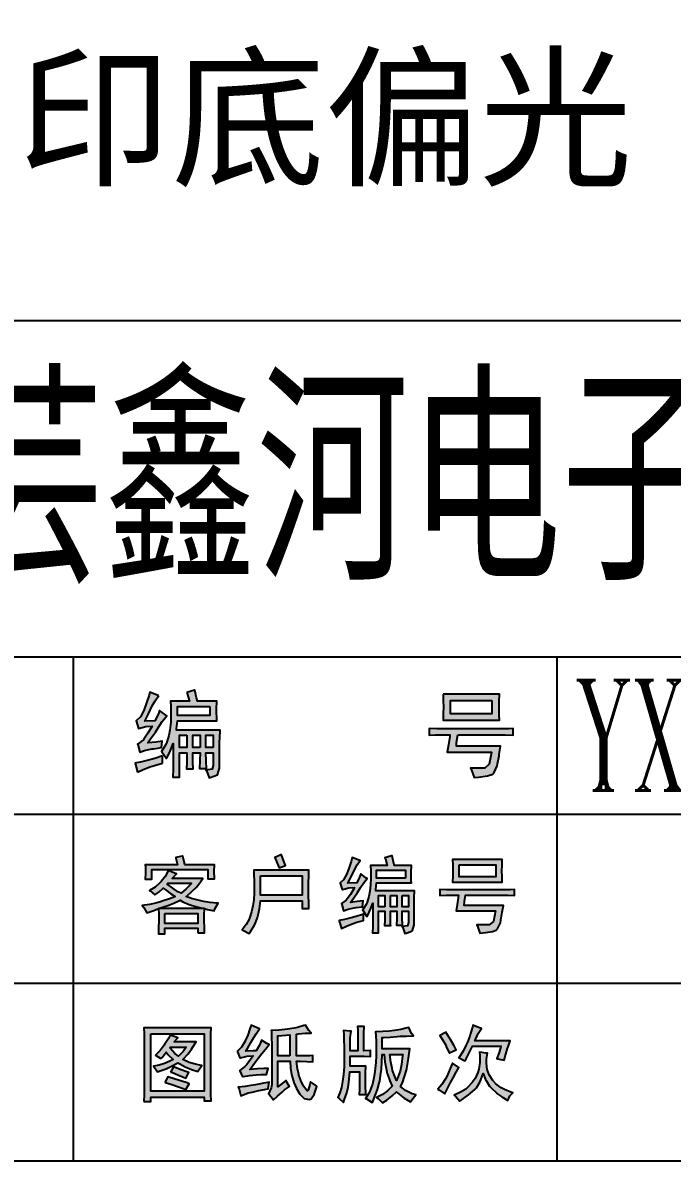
# Model space of a CAD drawing. Header units: millimetres. Extents: x 3718 to 70963, y 572 to 15149.
# Drawn here: x 4383.29 to 4401.68, y 571.55 to 603.79 of the extents above; entities that cross this region are included whole.
import ezdxf
from ezdxf.enums import TextEntityAlignment as Align

# ---------------------------------------------------------------- set-up
doc = ezdxf.new("R2010")
doc.units = ezdxf.units.MM
doc.header["$LTSCALE"] = 3
doc.layers.add('SY3', color=150, linetype='Continuous')
doc.styles.add('style2', font='SIMHEI.TTF')
doc.styles.add('外框字母3', font='romant.shx')
doc.styles.add('外框文字', font='NSimSun.ttf')

msp = doc.modelspace()

# ---------------------------------------------------------------- hatches: boundary and pattern name
at = {"linetype": 'ByBlock'}
h = msp.add_hatch(color=256, dxfattribs=at)
h.paths.add_polyline_path([(4395.606, 583.626), (4396.817, 583.626), (4396.954, 583.626), (4397.173, 583.619), (4397.173, 583.808), (4397.052, 583.801), (4396.817, 583.801), (4395.205, 583.801), (4395.016, 583.801), (4394.796, 583.808), (4394.796, 583.619), (4394.97, 583.626), (4395.205, 583.626), (4395.387, 583.626), (4395.379, 583.581), (4395.349, 583.346), (4395.311, 583.134), (4396.56, 583.134), (4396.537, 582.983), (4396.499, 582.794), (4396.371, 582.68), (4396.242, 582.68), (4395.97, 582.68), (4396, 582.627), (4396.068, 582.415), (4396.197, 582.423), (4396.454, 582.461), (4396.598, 582.514), (4396.628, 582.536), (4396.727, 582.748), (4396.734, 582.809), (4396.78, 583.028), (4396.78, 583.074), (4396.817, 583.309), (4395.568, 583.309), (4395.576, 583.407)])
h.paths.add_polyline_path([(4396.575, 584.603), (4396.575, 584.217), (4395.402, 584.217), (4395.402, 584.603)], flags=16)
h.paths.add_polyline_path([(4395.19, 584.777), (4395.197, 584.618), (4395.205, 584.391), (4395.197, 584.255), (4395.19, 584.043), (4396.787, 584.043), (4396.78, 584.187), (4396.78, 584.421), (4396.78, 584.55), (4396.787, 584.777)])
h.paths.add_polyline_path([(4387.935, 583.619), (4387.935, 583.263), (4387.73, 583.263), (4387.73, 583.619)], flags=16)
h.paths.add_polyline_path([(4388.593, 584.429), (4388.593, 584.172), (4387.67, 584.172), (4387.67, 584.429)], flags=16)
h.paths.add_polyline_path([(4388.684, 583.263), (4388.48, 583.263), (4388.48, 583.619), (4388.684, 583.619)], flags=16)
h.paths.add_polyline_path([(4388.313, 583.263), (4388.109, 583.263), (4388.109, 583.619), (4388.313, 583.619)], flags=16)
h.paths.add_polyline_path([(4387.935, 584.83), (4387.95, 584.8), (4388.01, 584.58), (4387.473, 584.58), (4387.481, 584.436), (4387.488, 584.194), (4387.481, 583.982), (4387.458, 583.755), (4387.428, 583.604), (4387.367, 583.415), (4387.344, 583.354), (4387.216, 583.157), (4387.231, 583.142), (4387.359, 582.953), (4387.367, 582.968), (4387.465, 583.165), (4387.549, 583.377), (4387.549, 582.809), (4387.549, 582.65), (4387.541, 582.423), (4387.73, 582.423), (4387.73, 583.112), (4387.935, 583.112), (4387.935, 582.839), (4387.927, 582.665), (4388.116, 582.665), (4388.109, 582.839), (4388.109, 583.112), (4388.313, 583.112), (4388.306, 582.9), (4388.298, 582.673), (4388.495, 582.673), (4388.487, 582.885), (4388.48, 583.112), (4388.684, 583.112), (4388.684, 582.756), (4388.654, 582.65), (4388.48, 582.627), (4388.495, 582.612), (4388.571, 582.408), (4388.601, 582.415), (4388.805, 582.491), (4388.866, 582.68), (4388.866, 583.415), (4388.873, 583.543), (4388.881, 583.763), (4387.647, 583.763), (4387.647, 583.793), (4387.67, 584.02), (4388.783, 584.02), (4388.783, 584.066), (4388.775, 584.3), (4388.775, 584.353), (4388.783, 584.58), (4388.238, 584.58), (4388.215, 584.671), (4388.162, 584.891), (4388.154, 584.891)])
h.paths.add_polyline_path([(4387.147, 584.739), (4387.102, 584.754), (4386.89, 584.838), (4386.867, 584.747), (4386.799, 584.535), (4386.716, 584.315), (4386.625, 584.134), (4386.504, 584.02), (4386.565, 583.808), (4386.777, 583.861), (4386.958, 583.876), (4386.837, 583.672), (4386.724, 583.505), (4386.708, 583.483), (4386.542, 583.362), (4386.549, 583.354), (4386.61, 583.134), (4386.739, 583.18), (4386.951, 583.233), (4386.996, 583.233), (4387.216, 583.263), (4387.238, 583.445), (4387.064, 583.422), (4386.83, 583.399), (4386.913, 583.513), (4387.049, 583.702), (4387.155, 583.876), (4387.238, 584.005), (4387.367, 584.164), (4387.344, 584.179), (4387.163, 584.315), (4387.132, 584.225), (4387.034, 584.02), (4386.746, 584.013), (4386.754, 584.028), (4386.852, 584.225), (4386.958, 584.444), (4387.041, 584.588)])
h.paths.add_polyline_path([(4387.034, 582.953), (4386.814, 582.9), (4386.663, 582.862), (4386.466, 582.824), (4386.481, 582.786), (4386.542, 582.567), (4386.686, 582.635), (4386.89, 582.718), (4387.019, 582.756), (4387.253, 582.824), (4387.253, 583.028), (4387.246, 583.028)])
h = msp.add_hatch(color=256, dxfattribs=at)
h.paths.add_polyline_path([(4396.175, 578.183), (4396.233, 578.01), (4396.393, 578.024), (4396.588, 578.055), (4396.699, 578.095), (4396.735, 578.13), (4396.815, 578.303), (4396.828, 578.374), (4396.859, 578.548), (4396.868, 578.605), (4396.899, 578.797), (4395.789, 578.797), (4395.802, 578.908), (4395.824, 579.081), (4396.899, 579.081), (4397.032, 579.081), (4397.21, 579.072), (4397.21, 579.241), (4397.09, 579.236), (4396.899, 579.232), (4395.464, 579.232), (4395.287, 579.236), (4395.104, 579.241), (4395.104, 579.072), (4395.278, 579.081), (4395.464, 579.081), (4395.629, 579.081), (4395.62, 579.005), (4395.593, 578.819), (4395.562, 578.645), (4396.673, 578.645), (4396.646, 578.49), (4396.615, 578.339), (4396.499, 578.246), (4396.375, 578.241), (4396.148, 578.246)])
h.paths.add_polyline_path([(4392.906, 578.539), (4392.733, 578.481), (4392.551, 578.437), (4392.404, 578.397), (4392.249, 578.37), (4392.262, 578.321), (4392.315, 578.144), (4392.457, 578.21), (4392.617, 578.272), (4392.75, 578.317), (4392.942, 578.37), (4392.942, 578.548)])
h.paths.add_polyline_path([(4394.03, 579.072), (4394.212, 579.072), (4394.212, 578.757), (4394.03, 578.757)], flags=16)
h.paths.add_polyline_path([(4393.701, 579.072), (4393.879, 579.072), (4393.879, 578.757), (4393.701, 578.757)], flags=16)
h.paths.add_polyline_path([(4393.546, 578.757), (4393.368, 578.757), (4393.368, 579.072), (4393.546, 579.072)], flags=16)
h.paths.add_polyline_path([(4393.546, 578.588), (4393.546, 578.37), (4393.537, 578.228), (4393.71, 578.228), (4393.706, 578.246), (4393.701, 578.397), (4393.701, 578.628), (4393.879, 578.628), (4393.879, 578.605), (4393.879, 578.419), (4393.87, 578.237), (4394.039, 578.237), (4394.039, 578.255), (4394.034, 578.437), (4394.03, 578.628), (4394.212, 578.628), (4394.212, 578.312), (4394.181, 578.219), (4394.03, 578.197), (4394.048, 578.17), (4394.105, 578.001), (4394.154, 578.01), (4394.314, 578.077), (4394.323, 578.081), (4394.372, 578.246), (4394.372, 578.89), (4394.372, 579.023), (4394.381, 579.205), (4393.292, 579.205), (4393.292, 579.241), (4393.31, 579.432), (4394.296, 579.432), (4394.292, 579.485), (4394.287, 579.681), (4394.287, 579.743), (4394.296, 579.925), (4393.812, 579.925), (4393.79, 580.018), (4393.746, 580.2), (4393.728, 580.196), (4393.546, 580.142), (4393.563, 580.103), (4393.612, 579.925), (4393.141, 579.925), (4393.146, 579.778), (4393.15, 579.583), (4393.15, 579.565), (4393.141, 579.378), (4393.119, 579.196), (4393.093, 579.045), (4393.044, 578.89), (4393.013, 578.823), (4392.91, 578.663), (4392.928, 578.641), (4393.035, 578.481), (4393.057, 578.521), (4393.141, 578.685), (4393.204, 578.863), (4393.204, 578.361), (4393.204, 578.201), (4393.195, 578.019), (4393.368, 578.019), (4393.368, 578.628), (4393.546, 578.628)])
h.paths.add_polyline_path([(4392.759, 578.903), (4392.568, 578.881), (4392.662, 579.01), (4392.768, 579.165), (4392.853, 579.298), (4392.937, 579.427), (4393.044, 579.556), (4393.008, 579.578), (4392.866, 579.689), (4392.826, 579.596), (4392.75, 579.432), (4392.493, 579.423), (4392.515, 579.463), (4392.595, 579.623), (4392.684, 579.8), (4392.759, 579.947), (4392.844, 580.067), (4392.79, 580.085), (4392.617, 580.156), (4392.591, 580.04), (4392.537, 579.867), (4392.466, 579.689), (4392.377, 579.521), (4392.275, 579.432), (4392.28, 579.423), (4392.333, 579.241), (4392.346, 579.245), (4392.524, 579.29), (4392.684, 579.298), (4392.675, 579.285), (4392.568, 579.107), (4392.475, 578.979), (4392.448, 578.939), (4392.315, 578.845), (4392.324, 578.823), (4392.373, 578.645), (4392.502, 578.69), (4392.675, 578.73), (4392.733, 578.739), (4392.91, 578.757), (4392.933, 578.921)])
h.paths.add_polyline_path([(4394.128, 579.565), (4393.31, 579.565), (4393.31, 579.792), (4394.128, 579.792)], flags=16)
h.paths.add_polyline_path([(4395.646, 579.947), (4396.681, 579.947), (4396.681, 579.605), (4395.646, 579.605)], flags=16)
h.paths.add_polyline_path([(4395.464, 579.756), (4395.464, 579.623), (4395.455, 579.45), (4396.868, 579.45), (4396.864, 579.592), (4396.859, 579.783), (4396.864, 579.92), (4396.868, 580.098), (4395.455, 580.098), (4395.464, 579.947)])
h.paths.add_polyline_path([(4390.601, 580.227), (4390.432, 580.156), (4390.499, 579.987), (4390.548, 579.858), (4390.552, 579.863), (4390.73, 579.925), (4390.694, 580.018), (4390.614, 580.231)])
h.paths.add_polyline_path([(4390.023, 579.632), (4391.201, 579.632), (4391.201, 579.081), (4390.023, 579.081)], flags=16)
h.paths.add_polyline_path([(4388.251, 578.019), (4388.438, 578.019), (4388.434, 578.179), (4388.429, 578.352), (4388.429, 578.512), (4388.429, 578.517), (4388.438, 578.703), (4388.522, 578.681), (4388.713, 578.645), (4388.727, 578.699), (4388.82, 578.863), (4388.807, 578.863), (4388.593, 578.881), (4388.411, 578.908), (4388.26, 578.939), (4388.069, 578.988), (4387.918, 579.045), (4387.936, 579.059), (4388.091, 579.196), (4388.203, 579.307), (4388.274, 579.401), (4388.394, 579.556), (4387.518, 579.556), (4387.643, 579.689), (4387.585, 579.707), (4387.416, 579.783), (4387.412, 579.774), (4387.327, 579.618), (4387.208, 579.472), (4387.176, 579.436), (4387.039, 579.316), (4386.883, 579.214), (4386.897, 579.205), (4387.034, 579.09), (4387.141, 579.174), (4387.265, 579.285), (4387.323, 579.241), (4387.487, 579.121), (4387.603, 579.045), (4387.594, 579.041), (4387.443, 578.979), (4387.243, 578.912), (4387.221, 578.903), (4387.061, 578.859), (4386.879, 578.823), (4386.674, 578.797), (4386.719, 578.739), (4386.808, 578.588), (4387.003, 578.654), (4387.132, 578.703), (4387.247, 578.743), (4387.425, 578.805), (4387.572, 578.863), (4387.745, 578.939), (4387.829, 578.899), (4388.003, 578.823), (4388.056, 578.805), (4388.216, 578.757), (4388.429, 578.703), (4387.132, 578.703), (4387.141, 578.539), (4387.141, 578.33), (4387.136, 578.192), (4387.132, 577.988), (4387.319, 577.988), (4387.319, 578.152), (4388.251, 578.152)])
h.paths.add_polyline_path([(4387.319, 578.57), (4388.251, 578.57), (4388.251, 578.286), (4387.319, 578.286)], flags=16)
h.paths.add_polyline_path([(4387.687, 579.183), (4387.541, 579.281), (4387.385, 579.401), (4387.403, 579.423), (4388.069, 579.423), (4388.047, 579.392), (4387.923, 579.263), (4387.776, 579.139)], flags=16)
h.paths.add_polyline_path([(4386.768, 579.707), (4386.759, 579.538), (4386.95, 579.538), (4386.95, 579.814), (4388.536, 579.814), (4388.536, 579.547), (4388.722, 579.547), (4388.722, 579.574), (4388.713, 579.756), (4388.713, 579.76), (4388.722, 579.947), (4387.878, 579.947), (4387.869, 579.987), (4387.821, 580.191), (4387.807, 580.187), (4387.625, 580.156), (4387.63, 580.129), (4387.678, 579.947), (4386.759, 579.947), (4386.763, 579.88)])
h.paths.add_polyline_path([(4389.806, 578.779), (4389.77, 578.614), (4389.712, 578.437), (4389.704, 578.41), (4389.619, 578.25), (4389.504, 578.104), (4389.539, 578.086), (4389.704, 578.001), (4389.739, 578.055), (4389.837, 578.21), (4389.868, 578.272), (4389.939, 578.454), (4389.961, 578.53), (4389.992, 578.699), (4390.023, 578.921), (4391.201, 578.921), (4391.201, 578.712), (4391.392, 578.712), (4391.387, 578.876), (4391.383, 579.059), (4391.383, 579.263), (4391.383, 579.441), (4391.387, 579.627), (4391.392, 579.792), (4389.837, 579.792), (4389.837, 579.689), (4389.841, 579.476), (4389.846, 579.298), (4389.846, 579.156), (4389.846, 579.143), (4389.832, 578.952)])
h = msp.add_hatch(color=256, dxfattribs=at)
h.paths.add_polyline_path([(4396.1, 573.896), (4396.016, 573.776), (4395.883, 573.638), (4395.834, 573.594), (4395.683, 573.501), (4395.505, 573.421), (4395.545, 573.39), (4395.665, 573.248), (4395.772, 573.323), (4395.909, 573.43), (4395.963, 573.47), (4396.1, 573.59), (4396.136, 573.63), (4396.234, 573.789), (4396.26, 573.856), (4396.327, 574.038), (4396.393, 573.865), (4396.407, 573.834), (4396.509, 573.674), (4396.558, 573.616), (4396.7, 573.487), (4396.718, 573.47), (4396.855, 573.372), (4397.029, 573.27), (4397.086, 573.403), (4397.171, 573.487), (4397.113, 573.505), (4396.935, 573.581), (4396.838, 573.63), (4396.687, 573.741), (4396.598, 573.838), (4396.5, 573.998), (4396.438, 574.149), (4396.425, 574.331), (4396.425, 574.442), (4396.451, 574.607), (4396.407, 574.611), (4396.225, 574.634), (4396.229, 574.545), (4396.234, 574.38), (4396.229, 574.349), (4396.207, 574.158), (4396.18, 574.065)])
h.paths.add_polyline_path([(4395.443, 574.291), (4395.376, 574.127), (4395.296, 573.949), (4395.261, 573.887), (4395.159, 573.727), (4395.047, 573.59), (4395.087, 573.563), (4395.239, 573.456), (4395.305, 573.594), (4395.39, 573.758), (4395.474, 573.914), (4395.558, 574.074), (4395.634, 574.207), (4395.607, 574.225), (4395.456, 574.323)])
h.paths.add_polyline_path([(4395.256, 575.193), (4395.096, 575.109), (4395.163, 575.011), (4395.256, 574.851), (4395.292, 574.771), (4395.372, 574.607), (4395.394, 574.625), (4395.558, 574.709), (4395.501, 574.816), (4395.407, 574.976), (4395.363, 575.051), (4395.274, 575.202)])
h.paths.add_polyline_path([(4393.822, 573.945), (4393.764, 574.123), (4393.746, 574.185), (4393.715, 574.354), (4393.689, 574.576), (4394.048, 574.576), (4394.044, 574.531), (4394.013, 574.291), (4393.973, 574.096), (4393.924, 573.945), (4393.871, 573.838)], flags=16)
h.paths.add_polyline_path([(4395.767, 574.682), (4395.74, 574.634), (4395.634, 574.482), (4395.647, 574.478), (4395.807, 574.389), (4395.843, 574.451), (4395.931, 574.616), (4395.94, 574.642), (4396.025, 574.807), (4396.833, 574.807), (4396.829, 574.802), (4396.776, 574.625), (4396.709, 574.456), (4396.736, 574.447), (4396.918, 574.407), (4396.971, 574.585), (4397.02, 574.749), (4397.038, 574.789), (4397.095, 574.958), (4396.091, 574.958), (4396.109, 574.998), (4396.185, 575.167), (4396.282, 575.309), (4396.198, 575.34), (4396.034, 575.402), (4396.02, 575.344), (4395.967, 575.167), (4395.945, 575.095), (4395.883, 574.918), (4395.847, 574.847)])
h.paths.add_polyline_path([(4393.902, 573.487), (4394.04, 573.372), (4394.093, 573.332), (4394.266, 573.23), (4394.306, 573.288), (4394.417, 573.43), (4394.319, 573.456), (4394.164, 573.532), (4394.128, 573.554), (4393.982, 573.665), (4394.04, 573.772), (4394.102, 573.945), (4394.155, 574.132), (4394.164, 574.176), (4394.195, 574.349), (4394.222, 574.531), (4394.248, 574.731), (4393.471, 574.731), (4393.471, 575.051), (4393.515, 575.056), (4393.697, 575.064), (4393.889, 575.082), (4393.977, 575.087), (4394.159, 575.095), (4394.355, 575.1), (4394.302, 575.171), (4394.222, 575.335), (4394.177, 575.326), (4394, 575.282), (4393.813, 575.251), (4393.666, 575.233), (4393.484, 575.22), (4393.28, 575.215), (4393.289, 575.109), (4393.298, 574.927), (4393.298, 574.722), (4393.293, 574.536), (4393.284, 574.349), (4393.271, 574.18), (4393.262, 574.092), (4393.236, 573.909), (4393.196, 573.732), (4393.169, 573.652), (4393.098, 573.487), (4392.996, 573.323), (4393.027, 573.314), (4393.187, 573.212), (4393.2, 573.239), (4393.271, 573.407), (4393.333, 573.581), (4393.387, 573.763), (4393.4, 573.821), (4393.422, 573.976), (4393.444, 574.154), (4393.458, 574.354), (4393.471, 574.576), (4393.52, 574.576), (4393.52, 574.571), (4393.546, 574.363), (4393.578, 574.18), (4393.613, 574.029), (4393.618, 574.016), (4393.68, 573.829), (4393.755, 573.674), (4393.751, 573.674), (4393.622, 573.545), (4393.475, 573.439), (4393.311, 573.354), (4393.351, 573.327), (4393.48, 573.203), (4393.6, 573.283), (4393.746, 573.403), (4393.871, 573.514)])
h.paths.add_polyline_path([(4392.374, 574.003), (4392.347, 573.807), (4392.312, 573.634), (4392.267, 573.483), (4392.209, 573.354), (4392.236, 573.336), (4392.369, 573.212), (4392.405, 573.305), (4392.463, 573.487), (4392.503, 573.647), (4392.511, 573.705), (4392.534, 573.878), (4392.551, 574.083), (4392.827, 574.083), (4392.827, 573.963), (4392.822, 573.741), (4392.822, 573.567), (4392.818, 573.439), (4393.005, 573.439), (4393.005, 573.483), (4393, 573.665), (4392.996, 573.856), (4392.996, 573.865), (4393, 574.06), (4393.005, 574.238), (4392.56, 574.238), (4392.56, 574.522), (4392.929, 574.522), (4392.956, 574.522), (4393.138, 574.514), (4393.138, 574.682), (4393.133, 574.682), (4392.947, 574.673), (4392.947, 575.091), (4392.951, 575.175), (4392.96, 575.366), (4392.769, 575.366), (4392.774, 575.264), (4392.778, 575.082), (4392.778, 574.673), (4392.56, 574.673), (4392.56, 574.829), (4392.56, 574.993), (4392.56, 575.047), (4392.587, 575.233), (4392.551, 575.233), (4392.369, 575.251), (4392.378, 575.131), (4392.383, 574.98), (4392.387, 574.793), (4392.387, 574.58), (4392.387, 574.331), (4392.387, 574.225)])
h.paths.add_polyline_path([(4390.85, 574.531), (4390.517, 574.531), (4390.517, 575.1), (4390.624, 575.109), (4390.85, 575.127)], flags=16)
h.paths.add_polyline_path([(4391.424, 573.723), (4391.37, 573.563), (4391.348, 573.541), (4391.241, 573.674), (4391.161, 573.838), (4391.108, 573.989), (4391.104, 574.007), (4391.068, 574.163), (4391.042, 574.38), (4391.148, 574.38), (4391.339, 574.376), (4391.503, 574.367), (4391.503, 574.54), (4391.424, 574.536), (4391.246, 574.531), (4391.042, 574.531), (4391.042, 575.149), (4391.095, 575.158), (4391.286, 575.175), (4391.459, 575.175), (4391.388, 575.251), (4391.295, 575.402), (4391.246, 575.389), (4391.068, 575.335), (4390.979, 575.318), (4390.784, 575.291), (4390.713, 575.278), (4390.54, 575.264), (4390.326, 575.251), (4390.331, 575.233), (4390.335, 575.042), (4390.34, 574.864), (4390.34, 573.723), (4390.326, 573.625), (4390.251, 573.456), (4390.277, 573.434), (4390.393, 573.288), (4390.5, 573.39), (4390.642, 573.514), (4390.704, 573.567), (4390.842, 573.665), (4390.833, 573.678), (4390.744, 573.838), (4390.686, 573.789), (4390.517, 573.656), (4390.517, 574.38), (4390.859, 574.38), (4390.877, 574.189), (4390.904, 574.007), (4390.944, 573.847), (4390.97, 573.776), (4391.042, 573.607), (4391.135, 573.447), (4391.255, 573.327), (4391.401, 573.296), (4391.455, 573.319), (4391.543, 573.443), (4391.619, 573.665), (4391.588, 573.692), (4391.437, 573.798)])
h.paths.add_polyline_path([(4387.737, 574.305), (4387.892, 574.22), (4388.066, 574.149), (4388.248, 574.092), (4388.257, 574.114), (4388.363, 574.265), (4388.346, 574.265), (4388.181, 574.296), (4388.008, 574.349), (4387.821, 574.434), (4387.83, 574.442), (4387.977, 574.594), (4388.07, 574.722), (4388.101, 574.771), (4388.203, 574.931), (4387.577, 574.931), (4387.679, 575.042), (4387.635, 575.06), (4387.462, 575.118), (4387.417, 575.029), (4387.31, 574.851), (4387.297, 574.833), (4387.182, 574.687), (4387.053, 574.558), (4387.204, 574.456), (4387.239, 574.491), (4387.355, 574.634), (4387.404, 574.576), (4387.546, 574.434), (4387.51, 574.416), (4387.333, 574.331), (4387.159, 574.274), (4386.995, 574.238), (4387.004, 574.229), (4387.111, 574.083), (4387.182, 574.105), (4387.355, 574.167), (4387.519, 574.247), (4387.679, 574.34)], flags=0)
h.paths.add_polyline_path([(4386.92, 575.158), (4388.43, 575.158), (4388.43, 573.532), (4386.92, 573.532)], flags=16)
h.paths.add_polyline_path([(4387.319, 573.781), (4387.364, 573.767), (4387.515, 573.727), (4387.697, 573.661), (4387.906, 573.581), (4387.91, 573.585), (4388.003, 573.741), (4387.946, 573.767), (4387.795, 573.821), (4387.608, 573.878), (4387.395, 573.941)], flags=0)
h.paths.add_polyline_path([(4387.479, 574.074), (4387.528, 574.06), (4387.684, 573.998), (4387.906, 573.905), (4387.995, 574.065), (4387.941, 574.083), (4387.781, 574.14), (4387.564, 574.225)], flags=0)
h.paths.add_polyline_path([(4387.595, 574.598), (4387.462, 574.749), (4387.479, 574.776), (4387.915, 574.776), (4387.83, 574.656), (4387.697, 574.522)], flags=0)
h.paths.add_polyline_path([(4386.72, 573.239), (4386.92, 573.239), (4386.92, 573.363), (4388.43, 573.363), (4388.43, 573.256), (4388.63, 573.256), (4388.63, 573.261), (4388.621, 573.447), (4388.621, 573.63), (4388.621, 573.821), (4388.621, 574.798), (4388.621, 574.967), (4388.621, 575.149), (4388.63, 575.326), (4386.72, 575.326), (4386.729, 575.171), (4386.729, 574.984), (4386.733, 574.798), (4386.733, 573.829), (4386.733, 573.794), (4386.729, 573.607), (4386.729, 573.421)])
h.paths.add_polyline_path([(4390.069, 573.75), (4389.878, 573.714), (4389.749, 573.696), (4389.589, 573.67), (4389.389, 573.647), (4389.416, 573.59), (4389.465, 573.403), (4389.482, 573.407), (4389.656, 573.479), (4389.673, 573.483), (4389.784, 573.51), (4389.975, 573.55), (4390.242, 573.598), (4390.242, 573.607), (4390.264, 573.789)])
h.paths.add_polyline_path([(4389.513, 573.941), (4389.536, 573.945), (4389.713, 573.976), (4389.9, 573.998), (4390.042, 574.007), (4390.197, 574.007), (4390.242, 574.18), (4390.122, 574.172), (4389.94, 574.163), (4389.722, 574.149), (4389.727, 574.158), (4389.855, 574.331), (4389.966, 574.478), (4390.064, 574.598), (4390.162, 574.727), (4390.273, 574.851), (4390.202, 574.882), (4390.055, 574.976), (4389.998, 574.838), (4389.9, 574.673), (4389.82, 574.673), (4389.607, 574.665), (4389.656, 574.745), (4389.749, 574.913), (4389.833, 575.051), (4389.9, 575.158), (4389.998, 575.3), (4389.927, 575.326), (4389.758, 575.402), (4389.722, 575.3), (4389.66, 575.122), (4389.589, 574.958), (4389.589, 574.953), (4389.482, 574.78), (4389.371, 574.665), (4389.376, 574.651), (4389.438, 574.474), (4389.46, 574.482), (4389.647, 574.522), (4389.815, 574.531), (4389.744, 574.429), (4389.638, 574.291), (4389.58, 574.234), (4389.438, 574.123), (4389.442, 574.114)])

# ---------------------------------------------------------------- linework, layer by layer
for p, q in [((4438.249, 595.352), (4367.917, 595.352)), ((4438.249, 585.829), (4367.917, 585.829)), ((4384.722, 585.829), (4384.722, 571.549)), ((4398.415, 585.829), (4398.415, 571.549)), ((4387.246, 583.028), (4387.034, 582.953)), ((4387.253, 583.028), (4387.246, 583.028)), ((4387.253, 582.824), (4387.253, 583.028)), ((4386.663, 582.862), (4386.466, 582.824)), ((4386.466, 582.824), (4386.481, 582.786)), ((4386.481, 582.786), (4386.542, 582.567)), ((4386.814, 582.9), (4386.663, 582.862)), ((4386.686, 582.635), (4386.89, 582.718)), ((4387.034, 582.953), (4386.814, 582.9)), ((4386.89, 582.718), (4387.019, 582.756)), ((4387.019, 582.756), (4387.253, 582.824)), ((4386.542, 582.567), (4386.686, 582.635)), ((4438.249, 581.374), (4367.917, 581.374)), ((4438.249, 576.579), (4367.917, 576.579))]:
    msp.add_line(p, q, dxfattribs=at)
for points in [[(4438.249, 571.549), (4263.976, 571.549), (4263.976, 696.653), (4438.249, 696.653)], [(4387.147, 584.739), (4387.102, 584.754), (4386.89, 584.838), (4386.867, 584.747), (4386.799, 584.535), (4386.716, 584.315), (4386.625, 584.134), (4386.504, 584.02), (4386.565, 583.808), (4386.777, 583.861), (4386.958, 583.876), (4386.837, 583.672), (4386.724, 583.505), (4386.708, 583.483), (4386.542, 583.362), (4386.549, 583.354), (4386.61, 583.134), (4386.739, 583.18), (4386.951, 583.233), (4386.996, 583.233), (4387.216, 583.263), (4387.238, 583.445), (4387.064, 583.422), (4386.83, 583.399), (4386.913, 583.513), (4387.049, 583.702), (4387.155, 583.876), (4387.238, 584.005), (4387.367, 584.164), (4387.344, 584.179), (4387.163, 584.315), (4387.132, 584.225), (4387.034, 584.02), (4386.746, 584.013), (4386.754, 584.028), (4386.852, 584.225), (4386.958, 584.444), (4387.041, 584.588)], [(4387.935, 584.83), (4387.95, 584.8), (4388.01, 584.58), (4387.473, 584.58), (4387.481, 584.436), (4387.488, 584.194), (4387.481, 583.982), (4387.458, 583.755), (4387.428, 583.604), (4387.367, 583.415), (4387.344, 583.354), (4387.216, 583.157), (4387.231, 583.142), (4387.359, 582.953), (4387.367, 582.968), (4387.465, 583.165), (4387.549, 583.377), (4387.549, 582.809), (4387.549, 582.65), (4387.541, 582.423), (4387.73, 582.423), (4387.73, 583.112), (4387.935, 583.112), (4387.935, 582.839), (4387.927, 582.665), (4388.116, 582.665), (4388.109, 582.839), (4388.109, 583.112), (4388.313, 583.112), (4388.306, 582.9), (4388.298, 582.673), (4388.495, 582.673), (4388.487, 582.885), (4388.48, 583.112), (4388.684, 583.112), (4388.684, 582.756), (4388.654, 582.65), (4388.48, 582.627), (4388.495, 582.612), (4388.571, 582.408), (4388.601, 582.415), (4388.805, 582.491), (4388.866, 582.68), (4388.866, 583.415), (4388.873, 583.543), (4388.881, 583.763), (4387.647, 583.763), (4387.647, 583.793), (4387.67, 584.02), (4388.783, 584.02), (4388.783, 584.066), (4388.775, 584.3), (4388.775, 584.353), (4388.783, 584.58), (4388.238, 584.58), (4388.215, 584.671), (4388.162, 584.891), (4388.154, 584.891)], [(4395.19, 584.777), (4395.197, 584.618), (4395.205, 584.391), (4395.197, 584.255), (4395.19, 584.043), (4396.787, 584.043), (4396.78, 584.187), (4396.78, 584.421), (4396.78, 584.55), (4396.787, 584.777)], [(4388.593, 584.429), (4388.593, 584.172), (4387.67, 584.172), (4387.67, 584.429)], [(4396.575, 584.603), (4396.575, 584.217), (4395.402, 584.217), (4395.402, 584.603)], [(4395.606, 583.626), (4396.817, 583.626), (4396.954, 583.626), (4397.173, 583.619), (4397.173, 583.808), (4397.052, 583.801), (4396.817, 583.801), (4395.205, 583.801), (4395.016, 583.801), (4394.796, 583.808), (4394.796, 583.619), (4394.97, 583.626), (4395.205, 583.626), (4395.387, 583.626), (4395.379, 583.581), (4395.349, 583.346), (4395.311, 583.134), (4396.56, 583.134), (4396.537, 582.983), (4396.499, 582.794), (4396.371, 582.68), (4396.242, 582.68), (4395.97, 582.68), (4396, 582.627), (4396.068, 582.415), (4396.197, 582.423), (4396.454, 582.461), (4396.598, 582.514), (4396.628, 582.536), (4396.727, 582.748), (4396.734, 582.809), (4396.78, 583.028), (4396.78, 583.074), (4396.817, 583.309), (4395.568, 583.309), (4395.576, 583.407)], [(4387.935, 583.619), (4387.935, 583.263), (4387.73, 583.263), (4387.73, 583.619)], [(4388.313, 583.263), (4388.109, 583.263), (4388.109, 583.619), (4388.313, 583.619)], [(4388.684, 583.263), (4388.48, 583.263), (4388.48, 583.619), (4388.684, 583.619)], [(4386.768, 579.707), (4386.759, 579.538), (4386.95, 579.538), (4386.95, 579.814), (4388.536, 579.814), (4388.536, 579.547), (4388.722, 579.547), (4388.722, 579.574), (4388.713, 579.756), (4388.713, 579.76), (4388.722, 579.947), (4387.878, 579.947), (4387.869, 579.987), (4387.821, 580.191), (4387.807, 580.187), (4387.625, 580.156), (4387.63, 580.129), (4387.678, 579.947), (4386.759, 579.947), (4386.763, 579.88)], [(4390.601, 580.227), (4390.432, 580.156), (4390.499, 579.987), (4390.548, 579.858), (4390.552, 579.863), (4390.73, 579.925), (4390.694, 580.018), (4390.614, 580.231)], [(4392.759, 578.903), (4392.568, 578.881), (4392.662, 579.01), (4392.768, 579.165), (4392.853, 579.298), (4392.937, 579.427), (4393.044, 579.556), (4393.008, 579.578), (4392.866, 579.689), (4392.826, 579.596), (4392.75, 579.432), (4392.493, 579.423), (4392.515, 579.463), (4392.595, 579.623), (4392.684, 579.8), (4392.759, 579.947), (4392.844, 580.067), (4392.79, 580.085), (4392.617, 580.156), (4392.591, 580.04), (4392.537, 579.867), (4392.466, 579.689), (4392.377, 579.521), (4392.275, 579.432), (4392.28, 579.423), (4392.333, 579.241), (4392.346, 579.245), (4392.524, 579.29), (4392.684, 579.298), (4392.675, 579.285), (4392.568, 579.107), (4392.475, 578.979), (4392.448, 578.939), (4392.315, 578.845), (4392.324, 578.823), (4392.373, 578.645), (4392.502, 578.69), (4392.675, 578.73), (4392.733, 578.739), (4392.91, 578.757), (4392.933, 578.921)], [(4393.546, 578.588), (4393.546, 578.37), (4393.537, 578.228), (4393.71, 578.228), (4393.706, 578.246), (4393.701, 578.397), (4393.701, 578.628), (4393.879, 578.628), (4393.879, 578.605), (4393.879, 578.419), (4393.87, 578.237), (4394.039, 578.237), (4394.039, 578.255), (4394.034, 578.437), (4394.03, 578.628), (4394.212, 578.628), (4394.212, 578.312), (4394.181, 578.219), (4394.03, 578.197), (4394.048, 578.17), (4394.105, 578.001), (4394.154, 578.01), (4394.314, 578.077), (4394.323, 578.081), (4394.372, 578.246), (4394.372, 578.89), (4394.372, 579.023), (4394.381, 579.205), (4393.292, 579.205), (4393.292, 579.241), (4393.31, 579.432), (4394.296, 579.432), (4394.292, 579.485), (4394.287, 579.681), (4394.287, 579.743), (4394.296, 579.925), (4393.812, 579.925), (4393.79, 580.018), (4393.746, 580.2), (4393.728, 580.196), (4393.546, 580.142), (4393.563, 580.103), (4393.612, 579.925), (4393.141, 579.925), (4393.146, 579.778), (4393.15, 579.583), (4393.15, 579.565), (4393.141, 579.378), (4393.119, 579.196), (4393.093, 579.045), (4393.044, 578.89), (4393.013, 578.823), (4392.91, 578.663), (4392.928, 578.641), (4393.035, 578.481), (4393.057, 578.521), (4393.141, 578.685), (4393.204, 578.863), (4393.204, 578.361), (4393.204, 578.201), (4393.195, 578.019), (4393.368, 578.019), (4393.368, 578.628), (4393.546, 578.628)], [(4388.251, 578.019), (4388.438, 578.019), (4388.434, 578.179), (4388.429, 578.352), (4388.429, 578.512), (4388.429, 578.517), (4388.438, 578.703), (4388.522, 578.681), (4388.713, 578.645), (4388.727, 578.699), (4388.82, 578.863), (4388.807, 578.863), (4388.593, 578.881), (4388.411, 578.908), (4388.26, 578.939), (4388.069, 578.988), (4387.918, 579.045), (4387.936, 579.059), (4388.091, 579.196), (4388.203, 579.307), (4388.274, 579.401), (4388.394, 579.556), (4387.518, 579.556), (4387.643, 579.689), (4387.585, 579.707), (4387.416, 579.783), (4387.412, 579.774), (4387.327, 579.618), (4387.208, 579.472), (4387.176, 579.436), (4387.039, 579.316), (4386.883, 579.214), (4386.897, 579.205), (4387.034, 579.09), (4387.141, 579.174), (4387.265, 579.285), (4387.323, 579.241), (4387.487, 579.121), (4387.603, 579.045), (4387.594, 579.041), (4387.443, 578.979), (4387.243, 578.912), (4387.221, 578.903), (4387.061, 578.859), (4386.879, 578.823), (4386.674, 578.797), (4386.719, 578.739), (4386.808, 578.588), (4387.003, 578.654), (4387.132, 578.703), (4387.247, 578.743), (4387.425, 578.805), (4387.572, 578.863), (4387.745, 578.939), (4387.829, 578.899), (4388.003, 578.823), (4388.056, 578.805), (4388.216, 578.757), (4388.429, 578.703), (4387.132, 578.703), (4387.141, 578.539), (4387.141, 578.33), (4387.136, 578.192), (4387.132, 577.988), (4387.319, 577.988), (4387.319, 578.152), (4388.251, 578.152)], [(4389.806, 578.779), (4389.77, 578.614), (4389.712, 578.437), (4389.704, 578.41), (4389.619, 578.25), (4389.504, 578.104), (4389.539, 578.086), (4389.704, 578.001), (4389.739, 578.055), (4389.837, 578.21), (4389.868, 578.272), (4389.939, 578.454), (4389.961, 578.53), (4389.992, 578.699), (4390.023, 578.921), (4391.201, 578.921), (4391.201, 578.712), (4391.392, 578.712), (4391.387, 578.876), (4391.383, 579.059), (4391.383, 579.263), (4391.383, 579.441), (4391.387, 579.627), (4391.392, 579.792), (4389.837, 579.792), (4389.837, 579.689), (4389.841, 579.476), (4389.846, 579.298), (4389.846, 579.156), (4389.846, 579.143), (4389.832, 578.952)], [(4394.128, 579.565), (4393.31, 579.565), (4393.31, 579.792), (4394.128, 579.792)], [(4395.464, 579.756), (4395.464, 579.623), (4395.455, 579.45), (4396.868, 579.45), (4396.864, 579.592), (4396.859, 579.783), (4396.864, 579.92), (4396.868, 580.098), (4395.455, 580.098), (4395.464, 579.947)], [(4395.646, 579.947), (4396.681, 579.947), (4396.681, 579.605), (4395.646, 579.605)], [(4390.023, 579.632), (4391.201, 579.632), (4391.201, 579.081), (4390.023, 579.081)], [(4387.687, 579.183), (4387.541, 579.281), (4387.385, 579.401), (4387.403, 579.423), (4388.069, 579.423), (4388.047, 579.392), (4387.923, 579.263), (4387.776, 579.139)], [(4396.175, 578.183), (4396.233, 578.01), (4396.393, 578.024), (4396.588, 578.055), (4396.699, 578.095), (4396.735, 578.13), (4396.815, 578.303), (4396.828, 578.374), (4396.859, 578.548), (4396.868, 578.605), (4396.899, 578.797), (4395.789, 578.797), (4395.802, 578.908), (4395.824, 579.081), (4396.899, 579.081), (4397.032, 579.081), (4397.21, 579.072), (4397.21, 579.241), (4397.09, 579.236), (4396.899, 579.232), (4395.464, 579.232), (4395.287, 579.236), (4395.104, 579.241), (4395.104, 579.072), (4395.278, 579.081), (4395.464, 579.081), (4395.629, 579.081), (4395.62, 579.005), (4395.593, 578.819), (4395.562, 578.645), (4396.673, 578.645), (4396.646, 578.49), (4396.615, 578.339), (4396.499, 578.246), (4396.375, 578.241), (4396.148, 578.246)], [(4393.546, 578.757), (4393.368, 578.757), (4393.368, 579.072), (4393.546, 579.072)], [(4393.701, 579.072), (4393.879, 579.072), (4393.879, 578.757), (4393.701, 578.757)], [(4394.03, 579.072), (4394.212, 579.072), (4394.212, 578.757), (4394.03, 578.757)], [(4387.319, 578.57), (4388.251, 578.57), (4388.251, 578.286), (4387.319, 578.286)], [(4392.906, 578.539), (4392.733, 578.481), (4392.551, 578.437), (4392.404, 578.397), (4392.249, 578.37), (4392.262, 578.321), (4392.315, 578.144), (4392.457, 578.21), (4392.617, 578.272), (4392.75, 578.317), (4392.942, 578.37), (4392.942, 578.548)], [(4386.72, 573.239), (4386.92, 573.239), (4386.92, 573.363), (4388.43, 573.363), (4388.43, 573.256), (4388.63, 573.256), (4388.63, 573.261), (4388.621, 573.447), (4388.621, 573.63), (4388.621, 573.821), (4388.621, 574.798), (4388.621, 574.967), (4388.621, 575.149), (4388.63, 575.326), (4386.72, 575.326), (4386.729, 575.171), (4386.729, 574.984), (4386.733, 574.798), (4386.733, 573.829), (4386.733, 573.794), (4386.729, 573.607), (4386.729, 573.421)], [(4389.513, 573.941), (4389.536, 573.945), (4389.713, 573.976), (4389.9, 573.998), (4390.042, 574.007), (4390.197, 574.007), (4390.242, 574.18), (4390.122, 574.172), (4389.94, 574.163), (4389.722, 574.149), (4389.727, 574.158), (4389.855, 574.331), (4389.966, 574.478), (4390.064, 574.598), (4390.162, 574.727), (4390.273, 574.851), (4390.202, 574.882), (4390.055, 574.976), (4389.998, 574.838), (4389.9, 574.673), (4389.82, 574.673), (4389.607, 574.665), (4389.656, 574.745), (4389.749, 574.913), (4389.833, 575.051), (4389.9, 575.158), (4389.998, 575.3), (4389.927, 575.326), (4389.758, 575.402), (4389.722, 575.3), (4389.66, 575.122), (4389.589, 574.958), (4389.589, 574.953), (4389.482, 574.78), (4389.371, 574.665), (4389.376, 574.651), (4389.438, 574.474), (4389.46, 574.482), (4389.647, 574.522), (4389.815, 574.531), (4389.744, 574.429), (4389.638, 574.291), (4389.58, 574.234), (4389.438, 574.123), (4389.442, 574.114)], [(4391.424, 573.723), (4391.37, 573.563), (4391.348, 573.541), (4391.241, 573.674), (4391.161, 573.838), (4391.108, 573.989), (4391.104, 574.007), (4391.068, 574.163), (4391.042, 574.38), (4391.148, 574.38), (4391.339, 574.376), (4391.503, 574.367), (4391.503, 574.54), (4391.424, 574.536), (4391.246, 574.531), (4391.042, 574.531), (4391.042, 575.149), (4391.095, 575.158), (4391.286, 575.175), (4391.459, 575.175), (4391.388, 575.251), (4391.295, 575.402), (4391.246, 575.389), (4391.068, 575.335), (4390.979, 575.318), (4390.784, 575.291), (4390.713, 575.278), (4390.54, 575.264), (4390.326, 575.251), (4390.331, 575.233), (4390.335, 575.042), (4390.34, 574.864), (4390.34, 573.723), (4390.326, 573.625), (4390.251, 573.456), (4390.277, 573.434), (4390.393, 573.288), (4390.5, 573.39), (4390.642, 573.514), (4390.704, 573.567), (4390.842, 573.665), (4390.833, 573.678), (4390.744, 573.838), (4390.686, 573.789), (4390.517, 573.656), (4390.517, 574.38), (4390.859, 574.38), (4390.877, 574.189), (4390.904, 574.007), (4390.944, 573.847), (4390.97, 573.776), (4391.042, 573.607), (4391.135, 573.447), (4391.255, 573.327), (4391.401, 573.296), (4391.455, 573.319), (4391.543, 573.443), (4391.619, 573.665), (4391.588, 573.692), (4391.437, 573.798)], [(4392.374, 574.003), (4392.347, 573.807), (4392.312, 573.634), (4392.267, 573.483), (4392.209, 573.354), (4392.236, 573.336), (4392.369, 573.212), (4392.405, 573.305), (4392.463, 573.487), (4392.503, 573.647), (4392.511, 573.705), (4392.534, 573.878), (4392.551, 574.083), (4392.827, 574.083), (4392.827, 573.963), (4392.822, 573.741), (4392.822, 573.567), (4392.818, 573.439), (4393.005, 573.439), (4393.005, 573.483), (4393, 573.665), (4392.996, 573.856), (4392.996, 573.865), (4393, 574.06), (4393.005, 574.238), (4392.56, 574.238), (4392.56, 574.522), (4392.929, 574.522), (4392.956, 574.522), (4393.138, 574.514), (4393.138, 574.682), (4393.133, 574.682), (4392.947, 574.673), (4392.947, 575.091), (4392.951, 575.175), (4392.96, 575.366), (4392.769, 575.366), (4392.774, 575.264), (4392.778, 575.082), (4392.778, 574.673), (4392.56, 574.673), (4392.56, 574.829), (4392.56, 574.993), (4392.56, 575.047), (4392.587, 575.233), (4392.551, 575.233), (4392.369, 575.251), (4392.378, 575.131), (4392.383, 574.98), (4392.387, 574.793), (4392.387, 574.58), (4392.387, 574.331), (4392.387, 574.225)], [(4393.902, 573.487), (4394.04, 573.372), (4394.093, 573.332), (4394.266, 573.23), (4394.306, 573.288), (4394.417, 573.43), (4394.319, 573.456), (4394.164, 573.532), (4394.128, 573.554), (4393.982, 573.665), (4394.04, 573.772), (4394.102, 573.945), (4394.155, 574.132), (4394.164, 574.176), (4394.195, 574.349), (4394.222, 574.531), (4394.248, 574.731), (4393.471, 574.731), (4393.471, 575.051), (4393.515, 575.056), (4393.697, 575.064), (4393.889, 575.082), (4393.977, 575.087), (4394.159, 575.095), (4394.355, 575.1), (4394.302, 575.171), (4394.222, 575.335), (4394.177, 575.326), (4394, 575.282), (4393.813, 575.251), (4393.666, 575.233), (4393.484, 575.22), (4393.28, 575.215), (4393.289, 575.109), (4393.298, 574.927), (4393.298, 574.722), (4393.293, 574.536), (4393.284, 574.349), (4393.271, 574.18), (4393.262, 574.092), (4393.236, 573.909), (4393.196, 573.732), (4393.169, 573.652), (4393.098, 573.487), (4392.996, 573.323), (4393.027, 573.314), (4393.187, 573.212), (4393.2, 573.239), (4393.271, 573.407), (4393.333, 573.581), (4393.387, 573.763), (4393.4, 573.821), (4393.422, 573.976), (4393.444, 574.154), (4393.458, 574.354), (4393.471, 574.576), (4393.52, 574.576), (4393.52, 574.571), (4393.546, 574.363), (4393.578, 574.18), (4393.613, 574.029), (4393.618, 574.016), (4393.68, 573.829), (4393.755, 573.674), (4393.751, 573.674), (4393.622, 573.545), (4393.475, 573.439), (4393.311, 573.354), (4393.351, 573.327), (4393.48, 573.203), (4393.6, 573.283), (4393.746, 573.403), (4393.871, 573.514)], [(4395.767, 574.682), (4395.74, 574.634), (4395.634, 574.482), (4395.647, 574.478), (4395.807, 574.389), (4395.843, 574.451), (4395.931, 574.616), (4395.94, 574.642), (4396.025, 574.807), (4396.833, 574.807), (4396.829, 574.802), (4396.776, 574.625), (4396.709, 574.456), (4396.736, 574.447), (4396.918, 574.407), (4396.971, 574.585), (4397.02, 574.749), (4397.038, 574.789), (4397.095, 574.958), (4396.091, 574.958), (4396.109, 574.998), (4396.185, 575.167), (4396.282, 575.309), (4396.198, 575.34), (4396.034, 575.402), (4396.02, 575.344), (4395.967, 575.167), (4395.945, 575.095), (4395.883, 574.918), (4395.847, 574.847)], [(4386.92, 575.158), (4388.43, 575.158), (4388.43, 573.532), (4386.92, 573.532)], [(4387.737, 574.305), (4387.892, 574.22), (4388.066, 574.149), (4388.248, 574.092), (4388.257, 574.114), (4388.363, 574.265), (4388.346, 574.265), (4388.181, 574.296), (4388.008, 574.349), (4387.821, 574.434), (4387.83, 574.442), (4387.977, 574.594), (4388.07, 574.722), (4388.101, 574.771), (4388.203, 574.931), (4387.577, 574.931), (4387.679, 575.042), (4387.635, 575.06), (4387.462, 575.118), (4387.417, 575.029), (4387.31, 574.851), (4387.297, 574.833), (4387.182, 574.687), (4387.053, 574.558), (4387.204, 574.456), (4387.239, 574.491), (4387.355, 574.634), (4387.404, 574.576), (4387.546, 574.434), (4387.51, 574.416), (4387.333, 574.331), (4387.159, 574.274), (4386.995, 574.238), (4387.004, 574.229), (4387.111, 574.083), (4387.182, 574.105), (4387.355, 574.167), (4387.519, 574.247), (4387.679, 574.34)], [(4390.85, 574.531), (4390.517, 574.531), (4390.517, 575.1), (4390.624, 575.109), (4390.85, 575.127)], [(4395.256, 575.193), (4395.096, 575.109), (4395.163, 575.011), (4395.256, 574.851), (4395.292, 574.771), (4395.372, 574.607), (4395.394, 574.625), (4395.558, 574.709), (4395.501, 574.816), (4395.407, 574.976), (4395.363, 575.051), (4395.274, 575.202)], [(4387.595, 574.598), (4387.462, 574.749), (4387.479, 574.776), (4387.915, 574.776), (4387.83, 574.656), (4387.697, 574.522)], [(4396.1, 573.896), (4396.016, 573.776), (4395.883, 573.638), (4395.834, 573.594), (4395.683, 573.501), (4395.505, 573.421), (4395.545, 573.39), (4395.665, 573.248), (4395.772, 573.323), (4395.909, 573.43), (4395.963, 573.47), (4396.1, 573.59), (4396.136, 573.63), (4396.234, 573.789), (4396.26, 573.856), (4396.327, 574.038), (4396.393, 573.865), (4396.407, 573.834), (4396.509, 573.674), (4396.558, 573.616), (4396.7, 573.487), (4396.718, 573.47), (4396.855, 573.372), (4397.029, 573.27), (4397.086, 573.403), (4397.171, 573.487), (4397.113, 573.505), (4396.935, 573.581), (4396.838, 573.63), (4396.687, 573.741), (4396.598, 573.838), (4396.5, 573.998), (4396.438, 574.149), (4396.425, 574.331), (4396.425, 574.442), (4396.451, 574.607), (4396.407, 574.611), (4396.225, 574.634), (4396.229, 574.545), (4396.234, 574.38), (4396.229, 574.349), (4396.207, 574.158), (4396.18, 574.065)], [(4393.822, 573.945), (4393.764, 574.123), (4393.746, 574.185), (4393.715, 574.354), (4393.689, 574.576), (4394.048, 574.576), (4394.044, 574.531), (4394.013, 574.291), (4393.973, 574.096), (4393.924, 573.945), (4393.871, 573.838)], [(4395.443, 574.291), (4395.376, 574.127), (4395.296, 573.949), (4395.261, 573.887), (4395.159, 573.727), (4395.047, 573.59), (4395.087, 573.563), (4395.239, 573.456), (4395.305, 573.594), (4395.39, 573.758), (4395.474, 573.914), (4395.558, 574.074), (4395.634, 574.207), (4395.607, 574.225), (4395.456, 574.323)], [(4387.479, 574.074), (4387.528, 574.06), (4387.684, 573.998), (4387.906, 573.905), (4387.995, 574.065), (4387.941, 574.083), (4387.781, 574.14), (4387.564, 574.225)], [(4387.319, 573.781), (4387.364, 573.767), (4387.515, 573.727), (4387.697, 573.661), (4387.906, 573.581), (4387.91, 573.585), (4388.003, 573.741), (4387.946, 573.767), (4387.795, 573.821), (4387.608, 573.878), (4387.395, 573.941)], [(4390.069, 573.75), (4389.878, 573.714), (4389.749, 573.696), (4389.589, 573.67), (4389.389, 573.647), (4389.416, 573.59), (4389.465, 573.403), (4389.482, 573.407), (4389.656, 573.479), (4389.673, 573.483), (4389.784, 573.51), (4389.975, 573.55), (4390.242, 573.598), (4390.242, 573.607), (4390.264, 573.789)]]:
    msp.add_lwpolyline(points, close=True, dxfattribs=at)

# ---------------------------------------------------------------- texts
at = {"linetype": 'ByBlock', "style": '外框文字', "width": 0.618183}
msp.add_text('深圳市芸鑫河电子有限公司', height=4.90383, dxfattribs=at).set_placement((4368.356, 588.543), (4420.093, 588.543), align=Align.FIT)
at = {"linetype": 'ByBlock', "style": '外框字母3', "width": 0.56}
msp.add_text('YXH26215PMNS', height=3.1185, dxfattribs=at).set_placement((4398.907, 582.053))
at = {"layer": 'SY3', "style": 'style2'}
msp.add_text('蓝色丝印印底偏光', height=3.1925, dxfattribs=at).set_placement((4365.727, 599.498))

doc.saveas('drawing.dxf')
